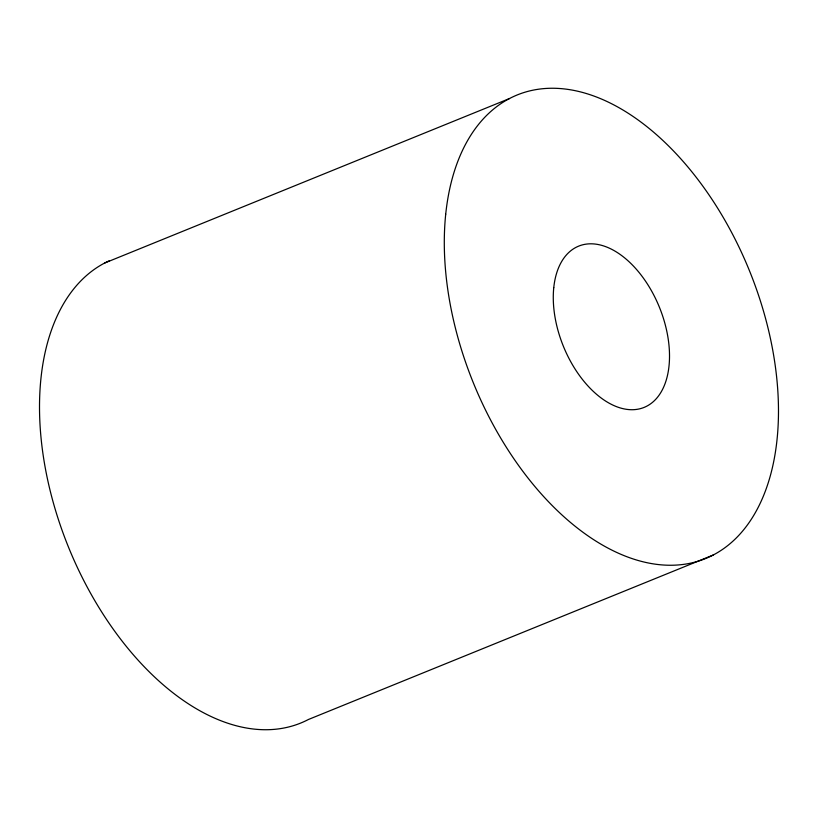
<?xml version="1.0" encoding="UTF-8"?>
<svg xmlns="http://www.w3.org/2000/svg" width="818" height="818" viewBox="0 0 818 818"><rect width="100%" height="100%" fill="white"/><g stroke="black" fill="none" stroke-linecap="round" stroke-linejoin="round"><path stroke-width="1.23" d="M104.755 262.987L509.563 98.518M713.245 555.013L308.437 719.482A250.196 148.999 67.9 0 1 72.424 556.516A250.196 148.999 67.9 0 1 109.254 260.789M553.766 287.629A87.025 51.831 67.9 0 0 633.694 409.675A87.025 51.831 67.9 0 0 646.752 282.997A87.025 51.831 67.9 0 0 553.766 287.629M445.708 214.244A250.196 148.999 67.9 0 0 675.484 565.126A250.196 148.999 67.9 0 0 713.02 200.921A250.196 148.999 67.9 0 0 445.708 214.244"/></g></svg>
